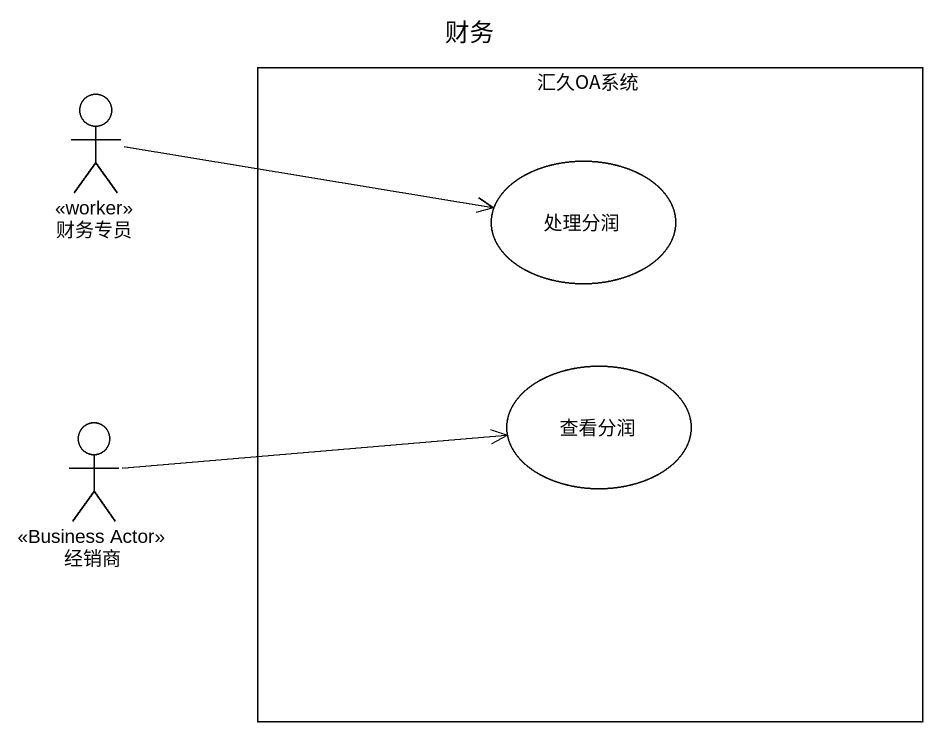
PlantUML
@startuml
title 财务
actor 财务专员 <<worker>>
rectangle 汇久OA系统 {
  usecase 处理分润
  usecase 查看分润
}
actor 经销商 <<Business Actor>>
财务专员 -right-> 处理分润
经销商 -right-> 查看分润
@enduml
